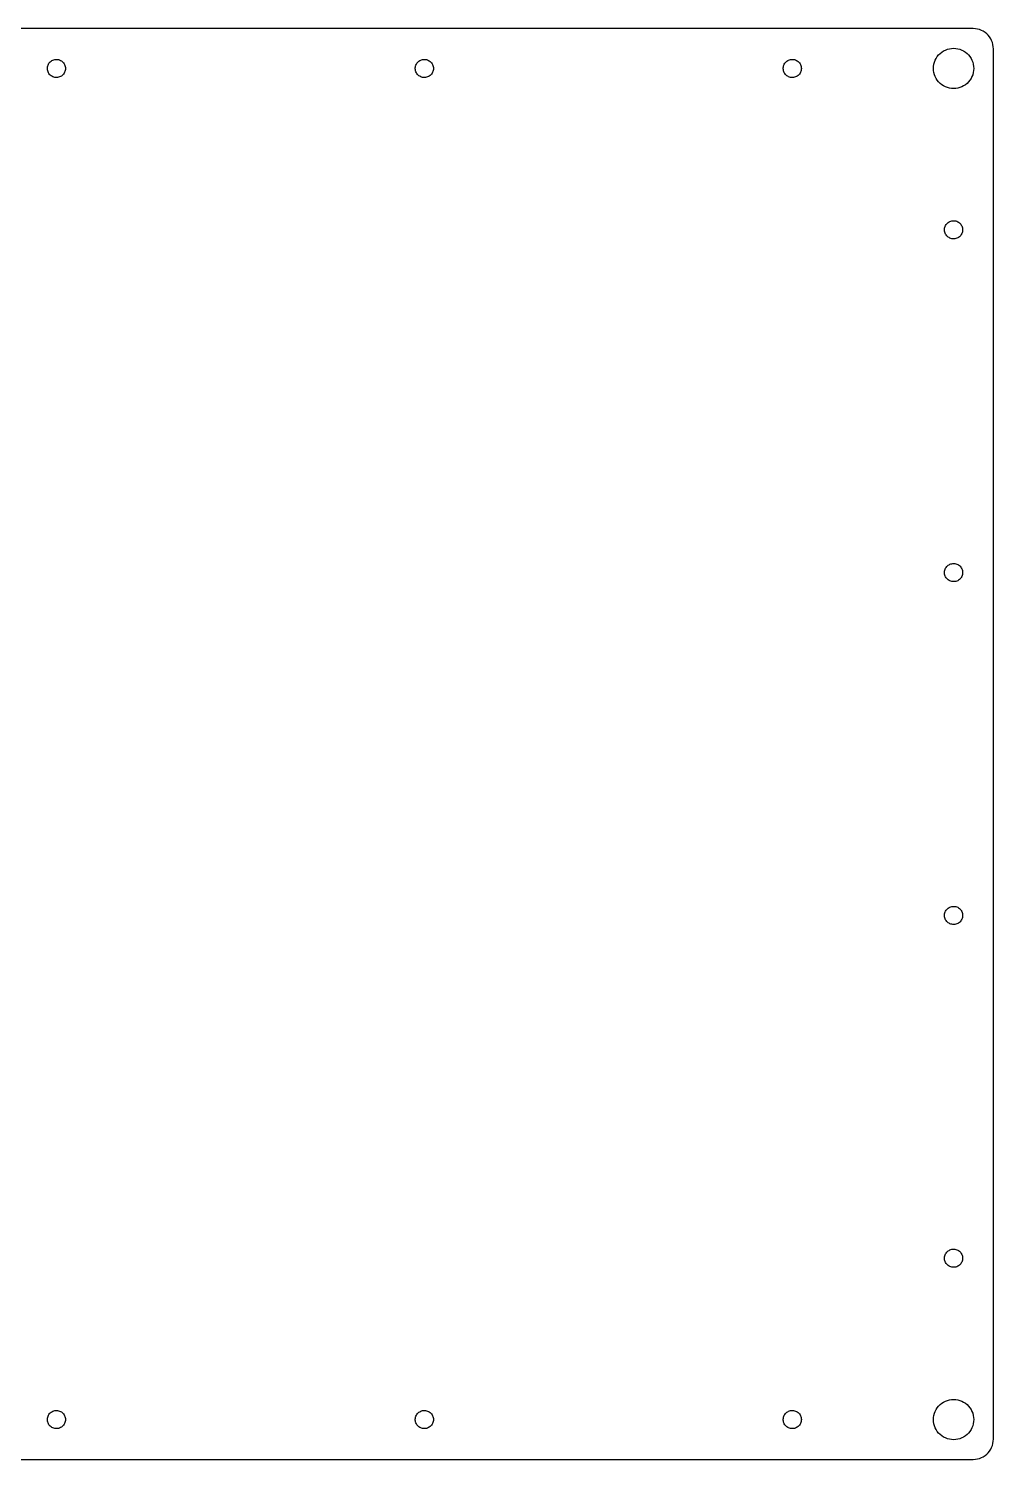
# Model space of a CAD drawing. Header units: metres. Extents: x -232 to 232, y -177 to 177.
# Drawn here: x -6.9 to 232.4, y -177.4 to 177.4 of the extents above; entities that cross this region are included whole.
import ezdxf

# ---------------------------------------------------------------- set-up
doc = ezdxf.new("R2010")
doc.units = ezdxf.units.M

msp = doc.modelspace()

# ---------------------------------------------------------------- linework, layer by layer
for p, q in [((227.375, 177.375), (-227.375, 177.375)), ((227.898, 177.348), (227.375, 177.375)), ((228.415, 177.266), (227.898, 177.348)), ((228.92, 177.13), (228.415, 177.266)), ((229.409, 176.943), (228.92, 177.13)), ((229.875, 176.705), (229.409, 176.943)), ((230.314, 176.42), (229.875, 176.705)), ((230.721, 176.091), (230.314, 176.42)), ((231.091, 175.721), (230.721, 176.091)), ((231.42, 175.314), (231.091, 175.721)), ((231.705, 174.875), (231.42, 175.314)), ((231.943, 174.409), (231.705, 174.875)), ((232.13, 173.92), (231.943, 174.409)), ((232.266, 173.415), (232.13, 173.92)), ((218.17, 170), (218.455, 170.439)), ((218.455, 170.439), (218.784, 170.846)), ((218.784, 170.846), (219.154, 171.216)), ((219.154, 171.216), (219.561, 171.545)), ((219.561, 171.545), (220, 171.83)), ((220, 171.83), (220.466, 172.068)), ((220.466, 172.068), (220.955, 172.255)), ((220.955, 172.255), (221.46, 172.391)), ((221.46, 172.391), (221.977, 172.473)), ((221.977, 172.473), (222.5, 172.5)), ((222.5, 172.5), (223.023, 172.473)), ((223.023, 172.473), (223.54, 172.391)), ((223.54, 172.391), (224.045, 172.255)), ((224.045, 172.255), (224.534, 172.068)), ((224.534, 172.068), (225, 171.83)), ((225, 171.83), (225.439, 171.545)), ((225.439, 171.545), (225.846, 171.216)), ((225.846, 171.216), (226.216, 170.846)), ((226.216, 170.846), (226.545, 170.439)), ((226.545, 170.439), (226.83, 170)), ((232.348, 172.898), (232.266, 173.415)), ((232.375, 172.375), (232.348, 172.898)), ((232.375, -172.375), (232.375, 172.375)), ((-2.24658, 167.624), (-2.2193, 167.87)), ((-2.24658, 167.376), (-2.24658, 167.624)), ((-2.2193, 167.13), (-2.24658, 167.376)), ((-2.2193, 167.87), (-2.1651, 168.112)), ((-2.1651, 166.888), (-2.2193, 167.13)), ((-2.1651, 168.112), (-2.08461, 168.347)), ((-2.08461, 166.653), (-2.1651, 166.888)), ((-2.08461, 168.347), (-1.97881, 168.571)), ((-1.97881, 168.571), (-1.849, 168.782)), ((-1.849, 168.782), (-1.69673, 168.978)), ((-1.69673, 168.978), (-1.52388, 169.155)), ((-1.52388, 169.155), (-1.33252, 169.313)), ((-1.33252, 169.313), (-1.125, 169.449)), ((-1.125, 169.449), (-0.90381, 169.56)), ((-0.90381, 169.56), (-0.67165, 169.647)), ((-0.67165, 169.647), (-0.43134, 169.708)), ((-0.43134, 169.708), (-0.18579, 169.742)), ((-0.18579, 169.742), (0.062, 169.749)), ((0.062, 169.749), (0.30904, 169.729)), ((0.30904, 169.729), (0.55234, 169.681)), ((0.55234, 169.681), (0.78892, 169.607)), ((0.78892, 169.607), (1.01595, 169.508)), ((1.01595, 169.508), (1.23062, 169.384)), ((1.23062, 169.384), (1.43037, 169.237)), ((1.43037, 169.237), (1.61275, 169.069)), ((1.61275, 169.069), (1.77556, 168.882)), ((1.77556, 168.882), (1.91681, 168.678)), ((1.91681, 168.678), (2.03479, 168.46)), ((2.03479, 168.46), (2.12808, 168.231)), ((2.12808, 166.769), (2.03479, 166.54)), ((2.12808, 168.231), (2.19554, 167.992)), ((2.19554, 167.008), (2.12808, 166.769)), ((2.19554, 167.992), (2.23634, 167.748)), ((2.23634, 167.252), (2.19554, 167.008)), ((2.23634, 167.748), (2.25, 167.5)), ((2.25, 167.5), (2.23634, 167.252)), ((89.0034, 167.624), (89.0307, 167.87)), ((89.0034, 167.376), (89.0034, 167.624)), ((89.0307, 167.13), (89.0034, 167.376)), ((89.0307, 167.87), (89.0849, 168.112)), ((89.0849, 166.888), (89.0307, 167.13)), ((89.0849, 168.112), (89.1654, 168.347)), ((89.1654, 166.653), (89.0849, 166.888)), ((89.1654, 168.347), (89.2712, 168.571)), ((89.2712, 168.571), (89.401, 168.782)), ((89.401, 168.782), (89.5533, 168.978)), ((89.5533, 168.978), (89.7261, 169.155)), ((89.7261, 169.155), (89.9175, 169.313)), ((89.9175, 169.313), (90.125, 169.449)), ((90.125, 169.449), (90.3462, 169.56)), ((90.3462, 169.56), (90.5783, 169.647)), ((90.5783, 169.647), (90.8186, 169.708)), ((90.8186, 169.708), (91.0642, 169.742)), ((91.0642, 169.742), (91.312, 169.749)), ((91.312, 169.749), (91.559, 169.729)), ((91.559, 169.729), (91.8023, 169.681)), ((91.8023, 169.681), (92.0389, 169.607)), ((92.0389, 169.607), (92.2659, 169.508)), ((92.2659, 169.508), (92.4806, 169.384)), ((92.4806, 169.384), (92.6804, 169.237)), ((92.6804, 169.237), (92.8628, 169.069)), ((92.8628, 169.069), (93.0256, 168.882)), ((93.0256, 168.882), (93.1668, 168.678)), ((93.1668, 168.678), (93.2848, 168.46)), ((93.2848, 168.46), (93.3781, 168.231)), ((93.3781, 166.769), (93.2848, 166.54)), ((93.3781, 168.231), (93.4455, 167.992)), ((93.4455, 167.008), (93.3781, 166.769)), ((93.4455, 167.992), (93.4863, 167.748)), ((93.4863, 167.252), (93.4455, 167.008)), ((93.4863, 167.748), (93.5, 167.5)), ((93.5, 167.5), (93.4863, 167.252)), ((180.253, 167.624), (180.281, 167.87)), ((180.253, 167.376), (180.253, 167.624)), ((180.281, 167.13), (180.253, 167.376)), ((180.281, 167.87), (180.335, 168.112)), ((180.335, 166.888), (180.281, 167.13)), ((180.335, 168.112), (180.415, 168.347)), ((180.415, 166.653), (180.335, 166.888)), ((180.415, 168.347), (180.521, 168.571)), ((180.521, 168.571), (180.651, 168.782)), ((180.651, 168.782), (180.803, 168.978)), ((180.803, 168.978), (180.976, 169.155)), ((180.976, 169.155), (181.167, 169.313)), ((181.167, 169.313), (181.375, 169.449)), ((181.375, 169.449), (181.596, 169.56)), ((181.596, 169.56), (181.828, 169.647)), ((181.828, 169.647), (182.069, 169.708)), ((182.069, 169.708), (182.314, 169.742)), ((182.314, 169.742), (182.562, 169.749)), ((182.562, 169.749), (182.809, 169.729)), ((182.809, 169.729), (183.052, 169.681)), ((183.052, 169.681), (183.289, 169.607)), ((183.289, 169.607), (183.516, 169.508)), ((183.516, 169.508), (183.731, 169.384)), ((183.731, 169.384), (183.93, 169.237)), ((183.93, 169.237), (184.113, 169.069)), ((184.113, 169.069), (184.276, 168.882)), ((184.276, 168.882), (184.417, 168.678)), ((184.417, 168.678), (184.535, 168.46)), ((184.535, 168.46), (184.628, 168.231)), ((184.628, 166.769), (184.535, 166.54)), ((184.628, 168.231), (184.696, 167.992)), ((184.696, 167.008), (184.628, 166.769)), ((184.696, 167.992), (184.736, 167.748)), ((184.736, 167.252), (184.696, 167.008)), ((184.736, 167.748), (184.75, 167.5)), ((184.75, 167.5), (184.736, 167.252)), ((217.5, 167.5), (217.527, 168.023)), ((217.527, 166.977), (217.5, 167.5)), ((217.527, 168.023), (217.609, 168.54)), ((217.609, 166.46), (217.527, 166.977)), ((217.609, 168.54), (217.745, 169.045)), ((217.745, 169.045), (217.932, 169.534)), ((217.932, 169.534), (218.17, 170)), ((226.83, 170), (227.068, 169.534)), ((227.068, 169.534), (227.255, 169.045)), ((227.255, 169.045), (227.391, 168.54)), ((227.391, 168.54), (227.473, 168.023)), ((227.473, 166.977), (227.391, 166.46)), ((227.473, 168.023), (227.5, 167.5)), ((227.5, 167.5), (227.473, 166.977)), ((-1.97881, 166.429), (-2.08461, 166.653)), ((-1.849, 166.218), (-1.97881, 166.429)), ((-1.69673, 166.022), (-1.849, 166.218)), ((-1.52388, 165.845), (-1.69673, 166.022)), ((-1.33252, 165.687), (-1.52388, 165.845)), ((-1.125, 165.551), (-1.33252, 165.687)), ((-0.90381, 165.44), (-1.125, 165.551)), ((-0.67165, 165.353), (-0.90381, 165.44)), ((-0.43134, 165.292), (-0.67165, 165.353)), ((-0.18579, 165.258), (-0.43134, 165.292)), ((0.062, 165.251), (-0.18579, 165.258)), ((0.30904, 165.271), (0.062, 165.251)), ((0.55234, 165.319), (0.30904, 165.271)), ((0.78892, 165.393), (0.55234, 165.319)), ((1.01595, 165.492), (0.78892, 165.393)), ((1.23062, 165.616), (1.01595, 165.492)), ((1.43037, 165.763), (1.23062, 165.616)), ((1.61275, 165.931), (1.43037, 165.763)), ((1.77556, 166.118), (1.61275, 165.931)), ((1.91681, 166.322), (1.77556, 166.118)), ((2.03479, 166.54), (1.91681, 166.322)), ((89.2712, 166.429), (89.1654, 166.653)), ((89.401, 166.218), (89.2712, 166.429)), ((89.5533, 166.022), (89.401, 166.218)), ((89.7261, 165.845), (89.5533, 166.022)), ((89.9175, 165.687), (89.7261, 165.845)), ((90.125, 165.551), (89.9175, 165.687)), ((90.3462, 165.44), (90.125, 165.551)), ((90.5783, 165.353), (90.3462, 165.44)), ((90.8186, 165.292), (90.5783, 165.353)), ((91.0642, 165.258), (90.8186, 165.292)), ((91.312, 165.251), (91.0642, 165.258)), ((91.559, 165.271), (91.312, 165.251)), ((91.8023, 165.319), (91.559, 165.271)), ((92.0389, 165.393), (91.8023, 165.319)), ((92.2659, 165.492), (92.0389, 165.393)), ((92.4806, 165.616), (92.2659, 165.492)), ((92.6804, 165.763), (92.4806, 165.616)), ((92.8628, 165.931), (92.6804, 165.763)), ((93.0256, 166.118), (92.8628, 165.931)), ((93.1668, 166.322), (93.0256, 166.118)), ((93.2848, 166.54), (93.1668, 166.322)), ((180.521, 166.429), (180.415, 166.653)), ((180.651, 166.218), (180.521, 166.429)), ((180.803, 166.022), (180.651, 166.218)), ((180.976, 165.845), (180.803, 166.022)), ((181.167, 165.687), (180.976, 165.845)), ((181.375, 165.551), (181.167, 165.687)), ((181.596, 165.44), (181.375, 165.551)), ((181.828, 165.353), (181.596, 165.44)), ((182.069, 165.292), (181.828, 165.353)), ((182.314, 165.258), (182.069, 165.292)), ((182.562, 165.251), (182.314, 165.258)), ((182.809, 165.271), (182.562, 165.251)), ((183.052, 165.319), (182.809, 165.271)), ((183.289, 165.393), (183.052, 165.319)), ((183.516, 165.492), (183.289, 165.393)), ((183.731, 165.616), (183.516, 165.492)), ((183.93, 165.763), (183.731, 165.616)), ((184.113, 165.931), (183.93, 165.763)), ((184.276, 166.118), (184.113, 165.931)), ((184.417, 166.322), (184.276, 166.118)), ((184.535, 166.54), (184.417, 166.322)), ((217.745, 165.955), (217.609, 166.46)), ((217.932, 165.466), (217.745, 165.955)), ((218.17, 165), (217.932, 165.466)), ((218.455, 164.561), (218.17, 165)), ((218.784, 164.154), (218.455, 164.561)), ((219.154, 163.784), (218.784, 164.154)), ((219.561, 163.455), (219.154, 163.784)), ((220, 163.17), (219.561, 163.455)), ((225.439, 163.455), (225, 163.17)), ((225.846, 163.784), (225.439, 163.455)), ((226.216, 164.154), (225.846, 163.784)), ((226.545, 164.561), (226.216, 164.154)), ((226.83, 165), (226.545, 164.561)), ((227.068, 165.466), (226.83, 165)), ((227.255, 165.955), (227.068, 165.466)), ((227.391, 166.46), (227.255, 165.955)), ((220.466, 162.932), (220, 163.17)), ((220.955, 162.745), (220.466, 162.932)), ((221.46, 162.609), (220.955, 162.745)), ((221.977, 162.527), (221.46, 162.609)), ((222.5, 162.5), (221.977, 162.527)), ((223.023, 162.527), (222.5, 162.5)), ((223.54, 162.609), (223.023, 162.527)), ((224.045, 162.745), (223.54, 162.609)), ((224.534, 162.932), (224.045, 162.745)), ((225, 163.17), (224.534, 162.932)), ((220.253, 127.624), (220.281, 127.87)), ((220.281, 127.87), (220.335, 128.112)), ((220.335, 128.112), (220.415, 128.347)), ((220.415, 128.347), (220.521, 128.571)), ((220.521, 128.571), (220.651, 128.782)), ((220.651, 128.782), (220.803, 128.978)), ((220.803, 128.978), (220.976, 129.155)), ((220.976, 129.155), (221.167, 129.313)), ((221.167, 129.313), (221.375, 129.449)), ((221.375, 129.449), (221.596, 129.56)), ((221.596, 129.56), (221.828, 129.647)), ((221.828, 129.647), (222.069, 129.708)), ((222.069, 129.708), (222.314, 129.742)), ((222.314, 129.742), (222.562, 129.749)), ((222.562, 129.749), (222.809, 129.729)), ((222.809, 129.729), (223.052, 129.681)), ((223.052, 129.681), (223.289, 129.607)), ((223.289, 129.607), (223.516, 129.508)), ((223.516, 129.508), (223.731, 129.384)), ((223.731, 129.384), (223.93, 129.237)), ((223.93, 129.237), (224.113, 129.069)), ((224.113, 129.069), (224.276, 128.882)), ((224.276, 128.882), (224.417, 128.678)), ((224.417, 128.678), (224.535, 128.46)), ((224.535, 128.46), (224.628, 128.231)), ((224.628, 128.231), (224.696, 127.992)), ((224.696, 127.992), (224.736, 127.748)), ((224.736, 127.748), (224.75, 127.5)), ((220.253, 127.376), (220.253, 127.624)), ((220.281, 127.13), (220.253, 127.376)), ((220.335, 126.888), (220.281, 127.13)), ((220.415, 126.653), (220.335, 126.888)), ((220.521, 126.429), (220.415, 126.653)), ((220.651, 126.218), (220.521, 126.429)), ((220.803, 126.022), (220.651, 126.218)), ((220.976, 125.845), (220.803, 126.022)), ((221.167, 125.687), (220.976, 125.845)), ((221.375, 125.551), (221.167, 125.687)), ((221.596, 125.439), (221.375, 125.551)), ((221.828, 125.353), (221.596, 125.439)), ((222.069, 125.292), (221.828, 125.353)), ((222.314, 125.258), (222.069, 125.292)), ((222.562, 125.251), (222.314, 125.258)), ((222.809, 125.271), (222.562, 125.251)), ((223.052, 125.319), (222.809, 125.271)), ((223.289, 125.393), (223.052, 125.319)), ((223.516, 125.492), (223.289, 125.393)), ((223.731, 125.616), (223.516, 125.492)), ((223.93, 125.763), (223.731, 125.616)), ((224.113, 125.931), (223.93, 125.763)), ((224.276, 126.118), (224.113, 125.931)), ((224.417, 126.322), (224.276, 126.118)), ((224.535, 126.54), (224.417, 126.322)), ((224.628, 126.769), (224.535, 126.54)), ((224.696, 127.008), (224.628, 126.769)), ((224.736, 127.252), (224.696, 127.008)), ((224.75, 127.5), (224.736, 127.252)), ((220.253, 42.6239), (220.281, 42.8703)), ((220.253, 42.3761), (220.253, 42.6239)), ((220.281, 42.8703), (220.335, 43.1122)), ((220.335, 43.1122), (220.415, 43.3467)), ((220.415, 43.3467), (220.521, 43.5709)), ((220.521, 43.5709), (220.651, 43.7821)), ((220.651, 43.7821), (220.803, 43.9777)), ((220.803, 43.9777), (220.976, 44.1554)), ((220.976, 44.1554), (221.167, 44.313)), ((221.167, 44.313), (221.375, 44.4485)), ((221.375, 44.4485), (221.596, 44.5605)), ((221.596, 44.5605), (221.828, 44.6474)), ((221.828, 44.6474), (222.069, 44.7083)), ((222.069, 44.7083), (222.314, 44.7423)), ((222.314, 44.7423), (222.562, 44.7491)), ((222.562, 44.7491), (222.809, 44.7287)), ((222.809, 44.7287), (223.052, 44.6812)), ((223.052, 44.6812), (223.289, 44.6071)), ((223.289, 44.6071), (223.516, 44.5076)), ((223.516, 44.5076), (223.731, 44.3836)), ((223.731, 44.3836), (223.93, 44.2368)), ((223.93, 44.2368), (224.113, 44.0689)), ((224.113, 44.0689), (224.276, 43.882)), ((224.276, 43.882), (224.417, 43.6783)), ((224.417, 43.6783), (224.535, 43.4602)), ((224.535, 43.4602), (224.628, 43.2306)), ((224.628, 43.2306), (224.696, 42.992)), ((224.696, 42.992), (224.736, 42.7475)), ((224.736, 42.7475), (224.75, 42.5)), ((220.281, 42.1297), (220.253, 42.3761)), ((220.335, 41.8878), (220.281, 42.1297)), ((220.415, 41.6533), (220.335, 41.8878)), ((220.521, 41.4291), (220.415, 41.6533)), ((220.651, 41.2179), (220.521, 41.4291)), ((220.803, 41.0223), (220.651, 41.2179)), ((220.976, 40.8446), (220.803, 41.0223)), ((221.167, 40.687), (220.976, 40.8446)), ((221.375, 40.5514), (221.167, 40.687)), ((221.596, 40.4395), (221.375, 40.5514)), ((221.828, 40.3526), (221.596, 40.4395)), ((222.069, 40.2917), (221.828, 40.3526)), ((222.314, 40.2577), (222.069, 40.2917)), ((222.562, 40.2509), (222.314, 40.2577)), ((222.809, 40.2713), (222.562, 40.2509)), ((223.052, 40.3188), (222.809, 40.2713)), ((223.289, 40.3928), (223.052, 40.3188)), ((223.516, 40.4924), (223.289, 40.3928)), ((223.731, 40.6164), (223.516, 40.4924)), ((223.93, 40.7632), (223.731, 40.6164)), ((224.113, 40.9311), (223.93, 40.7632)), ((224.276, 41.118), (224.113, 40.9311)), ((224.417, 41.3217), (224.276, 41.118)), ((224.535, 41.5397), (224.417, 41.3217)), ((224.628, 41.7694), (224.535, 41.5397)), ((224.696, 42.008), (224.628, 41.7694)), ((224.736, 42.2525), (224.696, 42.008)), ((224.75, 42.5), (224.736, 42.2525)), ((220.253, -42.3761), (220.281, -42.1297)), ((220.253, -42.6239), (220.253, -42.3761)), ((220.281, -42.1297), (220.335, -41.8878)), ((220.335, -41.8878), (220.415, -41.6533)), ((220.415, -41.6533), (220.521, -41.4291)), ((220.521, -41.4291), (220.651, -41.2179)), ((220.651, -41.2179), (220.803, -41.0223)), ((220.803, -41.0223), (220.976, -40.8446)), ((220.976, -40.8446), (221.167, -40.687)), ((221.167, -40.687), (221.375, -40.5514)), ((221.375, -40.5514), (221.596, -40.4395)), ((221.596, -40.4395), (221.828, -40.3526)), ((221.828, -40.3526), (222.069, -40.2917)), ((222.069, -40.2917), (222.314, -40.2577)), ((222.314, -40.2577), (222.562, -40.2509)), ((222.562, -40.2509), (222.809, -40.2713)), ((222.809, -40.2713), (223.052, -40.3188)), ((223.052, -40.3188), (223.289, -40.3928)), ((223.289, -40.3928), (223.516, -40.4924)), ((223.516, -40.4924), (223.731, -40.6164)), ((223.731, -40.6164), (223.93, -40.7632)), ((223.93, -40.7632), (224.113, -40.9311)), ((224.113, -40.9311), (224.276, -41.118)), ((224.276, -41.118), (224.417, -41.3217)), ((224.417, -41.3217), (224.535, -41.5397)), ((224.535, -41.5397), (224.628, -41.7694)), ((224.628, -41.7694), (224.696, -42.008)), ((224.696, -42.008), (224.736, -42.2525)), ((224.736, -42.2525), (224.75, -42.5)), ((224.75, -42.5), (224.736, -42.7475)), ((220.281, -42.8703), (220.253, -42.6239)), ((220.335, -43.1122), (220.281, -42.8703)), ((220.415, -43.3467), (220.335, -43.1122)), ((220.521, -43.5709), (220.415, -43.3467)), ((220.651, -43.7821), (220.521, -43.5709)), ((220.803, -43.9777), (220.651, -43.7821)), ((220.976, -44.1554), (220.803, -43.9777)), ((221.167, -44.313), (220.976, -44.1554)), ((221.375, -44.4485), (221.167, -44.313)), ((221.596, -44.5605), (221.375, -44.4485)), ((221.828, -44.6474), (221.596, -44.5605)), ((222.069, -44.7083), (221.828, -44.6474)), ((222.314, -44.7423), (222.069, -44.7083)), ((222.562, -44.7491), (222.314, -44.7423)), ((222.809, -44.7287), (222.562, -44.7491)), ((223.052, -44.6812), (222.809, -44.7287)), ((223.289, -44.6071), (223.052, -44.6812)), ((223.516, -44.5076), (223.289, -44.6071)), ((223.731, -44.3836), (223.516, -44.5076)), ((223.93, -44.2368), (223.731, -44.3836)), ((224.113, -44.0689), (223.93, -44.2368)), ((224.276, -43.882), (224.113, -44.0689)), ((224.417, -43.6783), (224.276, -43.882)), ((224.535, -43.4602), (224.417, -43.6783)), ((224.628, -43.2306), (224.535, -43.4602)), ((224.696, -42.992), (224.628, -43.2306)), ((224.736, -42.7475), (224.696, -42.992)), ((220.253, -127.376), (220.281, -127.13)), ((220.253, -127.624), (220.253, -127.376)), ((220.281, -127.87), (220.253, -127.624)), ((220.281, -127.13), (220.335, -126.888)), ((220.335, -126.888), (220.415, -126.653)), ((220.415, -126.653), (220.521, -126.429)), ((220.521, -126.429), (220.651, -126.218)), ((220.651, -126.218), (220.803, -126.022)), ((220.803, -126.022), (220.976, -125.845)), ((220.976, -125.845), (221.167, -125.687)), ((221.167, -125.687), (221.375, -125.551)), ((221.375, -125.551), (221.596, -125.439)), ((221.596, -125.439), (221.828, -125.353)), ((221.828, -125.353), (222.069, -125.292)), ((222.069, -125.292), (222.314, -125.258)), ((222.314, -125.258), (222.562, -125.251)), ((222.562, -125.251), (222.809, -125.271)), ((222.809, -125.271), (223.052, -125.319)), ((223.052, -125.319), (223.289, -125.393)), ((223.289, -125.393), (223.516, -125.492)), ((223.516, -125.492), (223.731, -125.616)), ((223.731, -125.616), (223.93, -125.763)), ((223.93, -125.763), (224.113, -125.931)), ((224.113, -125.931), (224.276, -126.118)), ((224.276, -126.118), (224.417, -126.322)), ((224.417, -126.322), (224.535, -126.54)), ((224.535, -126.54), (224.628, -126.769)), ((224.628, -126.769), (224.696, -127.008)), ((224.696, -127.008), (224.736, -127.252)), ((224.736, -127.252), (224.75, -127.5)), ((224.75, -127.5), (224.736, -127.748)), ((220.335, -128.112), (220.281, -127.87)), ((220.415, -128.347), (220.335, -128.112)), ((220.521, -128.571), (220.415, -128.347)), ((220.651, -128.782), (220.521, -128.571)), ((220.803, -128.978), (220.651, -128.782)), ((220.976, -129.155), (220.803, -128.978)), ((221.167, -129.313), (220.976, -129.155)), ((221.375, -129.449), (221.167, -129.313)), ((221.596, -129.56), (221.375, -129.449)), ((221.828, -129.647), (221.596, -129.56)), ((222.069, -129.708), (221.828, -129.647)), ((222.314, -129.742), (222.069, -129.708)), ((222.562, -129.749), (222.314, -129.742)), ((222.809, -129.729), (222.562, -129.749)), ((223.052, -129.681), (222.809, -129.729)), ((223.289, -129.607), (223.052, -129.681)), ((223.516, -129.508), (223.289, -129.607)), ((223.731, -129.384), (223.516, -129.508)), ((223.93, -129.237), (223.731, -129.384)), ((224.113, -129.069), (223.93, -129.237)), ((224.276, -128.882), (224.113, -129.069)), ((224.417, -128.678), (224.276, -128.882)), ((224.535, -128.46), (224.417, -128.678)), ((224.628, -128.231), (224.535, -128.46)), ((224.696, -127.992), (224.628, -128.231)), ((224.736, -127.748), (224.696, -127.992)), ((219.561, -163.455), (220, -163.17)), ((220, -163.17), (220.466, -162.932)), ((220.466, -162.932), (220.955, -162.745)), ((220.955, -162.745), (221.46, -162.609)), ((221.46, -162.609), (221.977, -162.527)), ((221.977, -162.527), (222.5, -162.5)), ((222.5, -162.5), (223.023, -162.527)), ((223.023, -162.527), (223.54, -162.609)), ((223.54, -162.609), (224.045, -162.745)), ((224.045, -162.745), (224.534, -162.932)), ((224.534, -162.932), (225, -163.17)), ((225, -163.17), (225.439, -163.455)), ((-2.1651, -166.888), (-2.08461, -166.653)), ((-2.08461, -166.653), (-1.97881, -166.429)), ((-1.97881, -166.429), (-1.849, -166.218)), ((-1.849, -166.218), (-1.69673, -166.022)), ((-1.69673, -166.022), (-1.52388, -165.845)), ((-1.52388, -165.845), (-1.33252, -165.687)), ((-1.33252, -165.687), (-1.125, -165.551)), ((-1.125, -165.551), (-0.90381, -165.44)), ((-0.90381, -165.44), (-0.67165, -165.353)), ((-0.67165, -165.353), (-0.43134, -165.292)), ((-0.43134, -165.292), (-0.18579, -165.258)), ((-0.18579, -165.258), (0.062, -165.251)), ((0.062, -165.251), (0.30904, -165.271)), ((0.30904, -165.271), (0.55234, -165.319)), ((0.55234, -165.319), (0.78892, -165.393)), ((0.78892, -165.393), (1.01595, -165.492)), ((1.01595, -165.492), (1.23062, -165.616)), ((1.23062, -165.616), (1.43037, -165.763)), ((1.43037, -165.763), (1.61275, -165.931)), ((1.61275, -165.931), (1.77556, -166.118)), ((1.77556, -166.118), (1.91681, -166.322)), ((1.91681, -166.322), (2.03479, -166.54)), ((2.03479, -166.54), (2.12808, -166.769)), ((89.0849, -166.888), (89.1654, -166.653)), ((89.1654, -166.653), (89.2712, -166.429)), ((89.2712, -166.429), (89.401, -166.218)), ((89.401, -166.218), (89.5533, -166.022)), ((89.5533, -166.022), (89.7261, -165.845)), ((89.7261, -165.845), (89.9175, -165.687)), ((89.9175, -165.687), (90.125, -165.551)), ((90.125, -165.551), (90.3462, -165.44)), ((90.3462, -165.44), (90.5783, -165.353)), ((90.5783, -165.353), (90.8186, -165.292)), ((90.8186, -165.292), (91.0642, -165.258)), ((91.0642, -165.258), (91.312, -165.251)), ((91.312, -165.251), (91.559, -165.271)), ((91.559, -165.271), (91.8023, -165.319)), ((91.8023, -165.319), (92.0389, -165.393)), ((92.0389, -165.393), (92.2659, -165.492)), ((92.2659, -165.492), (92.4806, -165.616)), ((92.4806, -165.616), (92.6804, -165.763)), ((92.6804, -165.763), (92.8628, -165.931)), ((92.8628, -165.931), (93.0256, -166.118)), ((93.0256, -166.118), (93.1668, -166.322)), ((93.1668, -166.322), (93.2848, -166.54)), ((93.2848, -166.54), (93.3781, -166.769)), ((180.335, -166.888), (180.415, -166.653)), ((180.415, -166.653), (180.521, -166.429)), ((180.521, -166.429), (180.651, -166.218)), ((180.651, -166.218), (180.803, -166.022)), ((180.803, -166.022), (180.976, -165.845)), ((180.976, -165.845), (181.167, -165.687)), ((181.167, -165.687), (181.375, -165.551)), ((181.375, -165.551), (181.596, -165.44)), ((181.596, -165.44), (181.828, -165.353)), ((181.828, -165.353), (182.069, -165.292)), ((182.069, -165.292), (182.314, -165.258)), ((182.314, -165.258), (182.562, -165.251)), ((182.562, -165.251), (182.809, -165.271)), ((182.809, -165.271), (183.052, -165.319)), ((183.052, -165.319), (183.289, -165.393)), ((183.289, -165.393), (183.516, -165.492)), ((183.516, -165.492), (183.731, -165.616)), ((183.731, -165.616), (183.93, -165.763)), ((183.93, -165.763), (184.113, -165.931)), ((184.113, -165.931), (184.276, -166.118)), ((184.276, -166.118), (184.417, -166.322)), ((184.417, -166.322), (184.535, -166.54)), ((184.535, -166.54), (184.628, -166.769)), ((217.527, -166.977), (217.609, -166.46)), ((217.609, -166.46), (217.745, -165.955)), ((217.745, -165.955), (217.932, -165.466)), ((217.932, -165.466), (218.17, -165)), ((218.17, -165), (218.455, -164.561)), ((218.455, -164.561), (218.784, -164.154)), ((218.784, -164.154), (219.154, -163.784)), ((219.154, -163.784), (219.561, -163.455)), ((225.439, -163.455), (225.846, -163.784)), ((225.846, -163.784), (226.216, -164.154)), ((226.216, -164.154), (226.545, -164.561)), ((226.545, -164.561), (226.83, -165)), ((226.83, -165), (227.068, -165.466)), ((227.068, -165.466), (227.255, -165.955)), ((227.255, -165.955), (227.391, -166.46)), ((227.391, -166.46), (227.473, -166.977)), ((-2.24658, -167.376), (-2.2193, -167.13)), ((-2.24658, -167.624), (-2.24658, -167.376)), ((-2.2193, -167.87), (-2.24658, -167.624)), ((-2.2193, -167.13), (-2.1651, -166.888)), ((-2.1651, -168.112), (-2.2193, -167.87)), ((-2.08461, -168.347), (-2.1651, -168.112)), ((-1.97881, -168.571), (-2.08461, -168.347)), ((-1.849, -168.782), (-1.97881, -168.571)), ((-1.69673, -168.978), (-1.849, -168.782)), ((-1.52388, -169.155), (-1.69673, -168.978)), ((-1.33252, -169.313), (-1.52388, -169.155)), ((-1.125, -169.449), (-1.33252, -169.313)), ((-0.90381, -169.56), (-1.125, -169.449)), ((-0.67165, -169.647), (-0.90381, -169.56)), ((-0.43134, -169.708), (-0.67165, -169.647)), ((-0.18579, -169.742), (-0.43134, -169.708)), ((0.062, -169.749), (-0.18579, -169.742)), ((0.30904, -169.729), (0.062, -169.749)), ((0.55234, -169.681), (0.30904, -169.729)), ((0.78892, -169.607), (0.55234, -169.681)), ((1.01595, -169.508), (0.78892, -169.607)), ((1.23062, -169.384), (1.01595, -169.508)), ((1.43037, -169.237), (1.23062, -169.384)), ((1.61275, -169.069), (1.43037, -169.237)), ((1.77556, -168.882), (1.61275, -169.069)), ((1.91681, -168.678), (1.77556, -168.882)), ((2.03479, -168.46), (1.91681, -168.678)), ((2.12808, -168.231), (2.03479, -168.46)), ((2.12808, -166.769), (2.19554, -167.008)), ((2.19554, -167.992), (2.12808, -168.231)), ((2.19554, -167.008), (2.23634, -167.252)), ((2.23634, -167.748), (2.19554, -167.992)), ((2.23634, -167.252), (2.25, -167.5)), ((2.25, -167.5), (2.23634, -167.748)), ((89.0034, -167.376), (89.0307, -167.13)), ((89.0034, -167.624), (89.0034, -167.376)), ((89.0307, -167.87), (89.0034, -167.624)), ((89.0307, -167.13), (89.0849, -166.888)), ((89.0849, -168.112), (89.0307, -167.87)), ((89.1654, -168.347), (89.0849, -168.112)), ((89.2712, -168.571), (89.1654, -168.347)), ((89.401, -168.782), (89.2712, -168.571)), ((89.5533, -168.978), (89.401, -168.782)), ((89.7261, -169.155), (89.5533, -168.978)), ((89.9175, -169.313), (89.7261, -169.155)), ((90.125, -169.449), (89.9175, -169.313)), ((90.3462, -169.56), (90.125, -169.449)), ((90.5783, -169.647), (90.3462, -169.56)), ((90.8186, -169.708), (90.5783, -169.647)), ((91.0642, -169.742), (90.8186, -169.708)), ((91.312, -169.749), (91.0642, -169.742)), ((91.559, -169.729), (91.312, -169.749)), ((91.8023, -169.681), (91.559, -169.729)), ((92.0389, -169.607), (91.8023, -169.681)), ((92.2659, -169.508), (92.0389, -169.607)), ((92.4806, -169.384), (92.2659, -169.508)), ((92.6804, -169.237), (92.4806, -169.384)), ((92.8628, -169.069), (92.6804, -169.237)), ((93.0256, -168.882), (92.8628, -169.069)), ((93.1668, -168.678), (93.0256, -168.882)), ((93.2848, -168.46), (93.1668, -168.678)), ((93.3781, -168.231), (93.2848, -168.46)), ((93.3781, -166.769), (93.4455, -167.008)), ((93.4455, -167.992), (93.3781, -168.231)), ((93.4455, -167.008), (93.4863, -167.252)), ((93.4863, -167.748), (93.4455, -167.992)), ((93.4863, -167.252), (93.5, -167.5)), ((93.5, -167.5), (93.4863, -167.748)), ((180.253, -167.376), (180.281, -167.13)), ((180.253, -167.624), (180.253, -167.376)), ((180.281, -167.87), (180.253, -167.624)), ((180.281, -167.13), (180.335, -166.888)), ((180.335, -168.112), (180.281, -167.87)), ((180.415, -168.347), (180.335, -168.112)), ((180.521, -168.571), (180.415, -168.347)), ((180.651, -168.782), (180.521, -168.571)), ((180.803, -168.978), (180.651, -168.782)), ((180.976, -169.155), (180.803, -168.978)), ((181.167, -169.313), (180.976, -169.155)), ((181.375, -169.449), (181.167, -169.313)), ((181.596, -169.56), (181.375, -169.449)), ((181.828, -169.647), (181.596, -169.56)), ((182.069, -169.708), (181.828, -169.647)), ((182.314, -169.742), (182.069, -169.708)), ((182.562, -169.749), (182.314, -169.742)), ((182.809, -169.729), (182.562, -169.749)), ((183.052, -169.681), (182.809, -169.729)), ((183.289, -169.607), (183.052, -169.681)), ((183.516, -169.508), (183.289, -169.607)), ((183.731, -169.384), (183.516, -169.508)), ((183.93, -169.237), (183.731, -169.384)), ((184.113, -169.069), (183.93, -169.237)), ((184.276, -168.882), (184.113, -169.069)), ((184.417, -168.678), (184.276, -168.882)), ((184.535, -168.46), (184.417, -168.678)), ((184.628, -168.231), (184.535, -168.46)), ((184.628, -166.769), (184.696, -167.008)), ((184.696, -167.992), (184.628, -168.231)), ((184.696, -167.008), (184.736, -167.252)), ((184.736, -167.748), (184.696, -167.992)), ((184.736, -167.252), (184.75, -167.5)), ((184.75, -167.5), (184.736, -167.748)), ((217.5, -167.5), (217.527, -166.977)), ((217.527, -168.023), (217.5, -167.5)), ((217.609, -168.54), (217.527, -168.023)), ((217.745, -169.045), (217.609, -168.54)), ((217.932, -169.534), (217.745, -169.045)), ((218.17, -170), (217.932, -169.534)), ((218.455, -170.439), (218.17, -170)), ((226.83, -170), (226.545, -170.439)), ((227.068, -169.534), (226.83, -170)), ((227.255, -169.045), (227.068, -169.534)), ((227.391, -168.54), (227.255, -169.045)), ((227.473, -168.023), (227.391, -168.54)), ((227.473, -166.977), (227.5, -167.5)), ((227.5, -167.5), (227.473, -168.023)), ((218.784, -170.846), (218.455, -170.439)), ((219.154, -171.216), (218.784, -170.846)), ((219.561, -171.545), (219.154, -171.216)), ((220, -171.83), (219.561, -171.545)), ((220.466, -172.068), (220, -171.83)), ((220.955, -172.255), (220.466, -172.068)), ((221.46, -172.391), (220.955, -172.255)), ((221.977, -172.473), (221.46, -172.391)), ((222.5, -172.5), (221.977, -172.473)), ((223.023, -172.473), (222.5, -172.5)), ((223.54, -172.391), (223.023, -172.473)), ((224.045, -172.255), (223.54, -172.391)), ((224.534, -172.068), (224.045, -172.255)), ((225, -171.83), (224.534, -172.068)), ((225.439, -171.545), (225, -171.83)), ((225.846, -171.216), (225.439, -171.545)), ((226.216, -170.846), (225.846, -171.216)), ((226.545, -170.439), (226.216, -170.846)), ((232.13, -173.92), (232.266, -173.415)), ((232.266, -173.415), (232.348, -172.898)), ((232.348, -172.898), (232.375, -172.375)), ((-227.375, -177.375), (227.375, -177.375)), ((227.375, -177.375), (227.898, -177.348)), ((227.898, -177.348), (228.415, -177.266)), ((228.415, -177.266), (228.92, -177.13)), ((228.92, -177.13), (229.409, -176.943)), ((229.409, -176.943), (229.875, -176.705)), ((229.875, -176.705), (230.314, -176.42)), ((230.314, -176.42), (230.721, -176.091)), ((230.721, -176.091), (231.091, -175.721)), ((231.091, -175.721), (231.42, -175.314)), ((231.42, -175.314), (231.705, -174.875)), ((231.705, -174.875), (231.943, -174.409)), ((231.943, -174.409), (232.13, -173.92))]:
    msp.add_line(p, q)

doc.saveas('drawing.dxf')
